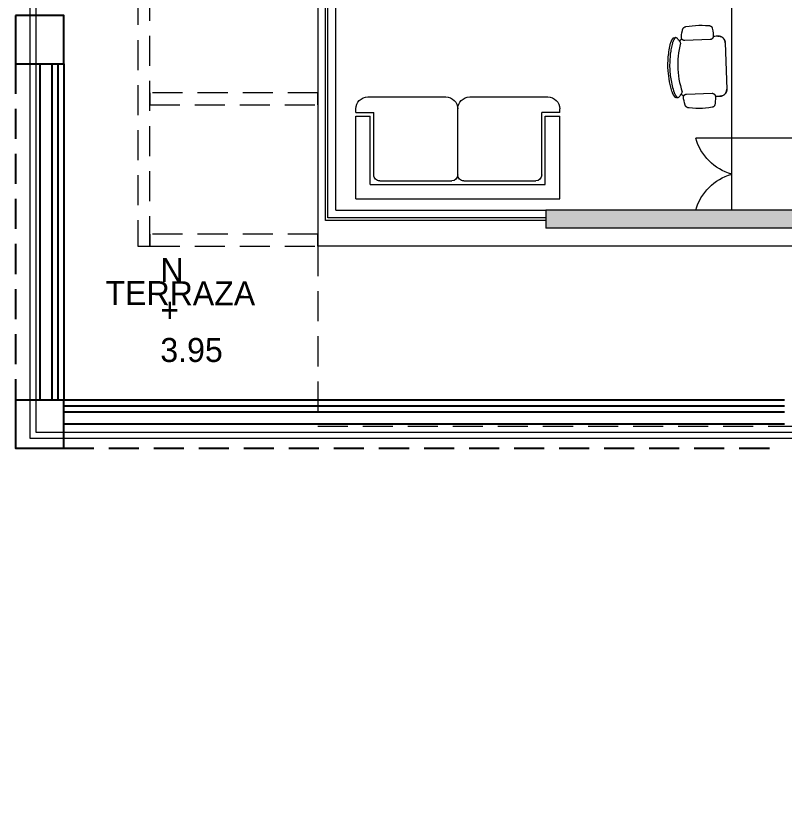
# Model space of a CAD drawing. Header units: metres. Extents: x 51 to 18146, y -212 to 18074.
# Drawn here: x 57.59 to 63.99, y 345.2 to 351.71 of the extents above; entities that cross this region are included whole.
import ezdxf

# ---------------------------------------------------------------- set-up
doc = ezdxf.new("R2010")
doc.units = ezdxf.units.M
for name, pattern in [('CONTINUA', [0]), ('DASHED2', [0.375, 0.25, -0.125]), ('HIDDEN', [0.375, 0.25, -0.125])]:
    doc.linetypes.add(name, pattern=pattern)
doc.layers.get('0').update_dxf_attribs({"color": 250})
for name, color, linetype in [('AY', 1, 'Continuous'), ('COL', 2, 'Continuous'), ('VE', 5, 'Continuous')]:
    doc.layers.add(name, color=color, linetype=linetype)
for name, color, linetype, lineweight in [('P0 - Antepecho', 250, 'Continuous', 15), ('P0 - Mobiliario', 250, 'Continuous', 9), ('P0 - Paredes', 250, 'Continuous', 20), ('P0 - Pasamanos', 250, 'Continuous', 13), ('P0 - Pergola', 250, 'Continuous', 18), ('P0 - Textos', 250, 'Continuous', 13), ('P0 - Ventanas', 250, 'Continuous', 15)]:
    doc.layers.add(name, color=color, linetype=linetype, lineweight=lineweight)
doc.layers.get('0').freeze()
doc.styles.add('CENTURY GOTHIC', font='GOTHIC.TTF')

# ---------------------------------------------------------------- blocks, each defined once
blk = doc.blocks.new('MSA2')
for p, q in [((-0.8499999999999472, -0.0300000000001295), (-0.8499999999999472, -0.7200000000001237)), ((-0.8499999999999472, -0.0300000000001295), (0.8499999999999561, -0.0299999999998701)), ((0.8499999999999561, -0.0299999999998701), (0.8499999999999596, -0.7199999999998643)), ((-0.7299999999999427, -0.1500000000001305), (0.7299999999999552, -0.1499999999998711)), ((-0.7299999999999427, -0.1500000000001305), (-0.7299999999999427, -0.7200000000001308)), ((-0.6499999999999408, -0.1800000000001281), (-0.049999999999943, -0.1800000000001316)), ((0.0500000000000549, -0.1800000000001281), (0.6500000000000528, -0.1800000000001281)), ((0.7299999999999552, -0.1499999999998711), (0.7299999999999587, -0.7199999999998679)), ((-0.6999999999999416, -0.2300000000001288), (-0.6999999999999451, -0.7500000000001319)), ((5.42e-14, -0.2300000000001323), (5.42e-14, -0.7799997975279429)), ((0.7000000000000535, -0.2300000000001288), (0.6999999999998581, -0.7500000000001319)), ((-0.8499999999999472, -0.7200000000001237), (-0.7299999999999427, -0.7200000000001308)), ((-0.8499999999999472, -0.7500000000001248), (-0.6999999999999451, -0.7500000000001319)), ((-0.8499999999999472, -0.7500000000001248), (-0.8499999999999472, -0.780000000000126)), ((0.8500000000000555, -0.7500000000001248), (0.6999999999998581, -0.7500000000001319)), ((0.7299999999999587, -0.7199999999998679), (0.8499999999999596, -0.7199999999998643)), ((0.8500000000000555, -0.7500000000001248), (0.8500000000000555, -0.780000000000126)), ((-0.7499999999999459, -0.8800000000001272), (-0.0999998320310693, -0.8800000000001272)), ((0.0999997620184319, -0.8800000000001272), (0.7499999107484472, -0.8800000000001272))]:
    blk.add_line(p, q)
for centre, radius, start, end in [((-0.6499999999999408, -0.2300000000001288), 0.05, 89.99999999999969, 179.9999999999998), ((-0.049999999999943, -0.2300000000001323), 0.05, 1.527e-13, 89.99999999999972), ((0.0500000000000549, -0.2300000000001288), 0.05, 90, 180.0000000000001), ((0.6500000000000528, -0.2300000000001288), 0.05, 3.562e-13, 90), ((-0.7499999999999459, -0.780000000000126), 0.1, 180.0000000000007, 270), ((-0.0999999999999473, -0.780000000000126), 0.1, 270.0001363534254, 0.0001160080155581), ((0.1000000000000556, -0.780000000000126), 0.1, 179.9998839919844, 269.9998636465746), ((0.7500000000000578, -0.780000000000126), 0.1, 270.0000000000001, 359.9999999999992)]:
    blk.add_arc(centre, radius, start, end)
blk = doc.blocks.new('EQ_Silla - Haworth-Zody Task1 - Silla operativa con apoyabrazos-V157-Layout Copy 1')
for p, q in [((0.3079581747192112, 0.0921738494505853), (-0.0793581747191419, 0.0921738494505875)), ((-0.1348424355650827, -0.0052449329755294), (-0.1353583258991049, 0.00684369083393)), ((0.3639583258991628, 0.0068436908339243), (0.3634424355651413, -0.0052449329755223)), ((-0.1086311546798821, -0.2437535726801241), (-0.1095237594148359, -0.0318337865780272)), ((0.3381237594148705, -0.0318337865779708), (0.3372311546799081, -0.2437535726801198)), ((-0.1358731024365228, -0.3180360660910343), (-0.1358731024365228, -0.3316857496327566)), ((0.3644731024365748, -0.331688326845399), (0.3644731024365748, -0.3180386937343387))]:
    blk.add_line(p, q)
at = {"flags": 128}
for points in [[(-0.1353583258991047, 0.0068436908339301), (-0.1359113819123139, 0.0198119512624371), (-0.1364562745090984, 0.0325887929057688)], [(0.365056274509157, 0.0325887929057683), (0.3645113819123725, 0.0198119512624365), (0.3639583258991634, 0.0068436908339292)], [(-0.2259057824548897, -0.0339270631162997), (-0.2290985714151343, -0.0614857801550134), (-0.2311867517393447, -0.0891501306642502), (-0.2321669827844545, -0.116875857584614), (-0.2320376963898896, -0.1446186056675393), (-0.2307990993863124, -0.1723339924342266), (-0.2284531732646974, -0.1999776791781552), (-0.2250036710064151, -0.2275054418975346), (-0.2243909969472571, -0.2316244073007391)], [(-0.2030415816124818, -0.0106836094461181), (-0.2041147055000873, -0.0108697968385668), (-0.2051795254931787, -0.0110987488107282), (-0.2062343381069231, -0.0113700990882817), (-0.2072774558661582, -0.011683413568676), (-0.2083072100049888, -0.0120381910155698), (-0.209321953136453, -0.0124338638607339), (-0.2103200618880125, -0.0128697991120263), (-0.2112999394985715, -0.0133452993660338), (-0.2122600183730034, -0.0138596039237884), (-0.2131987625899065, -0.0144118900077048), (-0.214114670358777, -0.0150012740778696), (-0.2150062764225875, -0.0156268132454913), (-0.2158721544018222, -0.0162875067813532), (-0.2167109190764331, -0.0169822977167305), (-0.2175212286018625, -0.0177100745343443), (-0.2183017866557187, -0.0184696729465391), (-0.21905134451164, -0.0192598777578906), (-0.2197687030369507, -0.0200794248092639), (-0.2204527146110336, -0.020927003000215), (-0.2211022849612838, -0.0218012563864419), (-0.2217163749137149, -0.0227007863490183), (-0.2222940020553939, -0.0236241538319009), (-0.2228342423061322, -0.0245698816440869), (-0.2233362313967547, -0.0255364568228245), (-0.2237991662518086, -0.0265223330540163), (-0.2242223062742774, -0.0275259331460024), (-0.224604974530393, -0.028545651552724), (-0.2249465588325723, -0.0295798569422661), (-0.2252465127188141, -0.0306268948066178), (-0.2255043563268677, -0.0316850901085477), (-0.2257196771619768, -0.0327527499613235), (-0.2258921307567439, -0.0338281663369217), (-0.2259057824548897, -0.0339270631163041)], [(-0.1373623365881645, -0.0049486939613892), (-0.1577386763790189, -0.0058132096444355), (-0.1780641458648533, -0.0074918700685434), (-0.1983062286303285, -0.0099819897351263), (-0.2030415816124818, -0.010683609446116)], [(-0.1095237594148359, -0.0318337865779687), (-0.1095590873103461, -0.0307452037547336), (-0.1096379186496258, -0.029658904420664), (-0.109760127319327, -0.0285766264229619), (-0.1099255178116617, -0.0275001011755637), (-0.1101338255371344, -0.0264310508892045), (-0.1103847172477954, -0.0253711858162947), (-0.1106777915704449, -0.0243222015148612), (-0.1110125796486866, -0.0232857761360084), (-0.1113885458930076, -0.022263567739255), (-0.1118050888376129, -0.0212572116399853), (-0.1122615421026607, -0.0202683177932689), (-0.1127571754602973, -0.0192984682183062), (-0.1132911960028721, -0.0183492144675256), (-0.1138627494114334, -0.0174220751444485), (-0.1144709213224718, -0.0165185334741922), (-0.1151147387906484, -0.0156400349307003), (-0.1157931718453511, -0.0147879849242257), (-0.1165051351384374, -0.0139637465530215), (-0.1172494896804949, -0.0131686384226626), (-0.1180250446630553, -0.0124039325365302), (-0.1188305593635831, -0.0116708522609288), (-0.1196647451303969, -0.0109705703679031), (-0.1205262674442145, -0.0103042071591043), (-0.1214137480531253, -0.0096728286735101), (-0.1223257671774634, -0.0090774449820177), (-0.1232608657811865, -0.0085190085715197), (-0.1242175479060003, -0.0079984128211503), (-0.1251942830645992, -0.0075164905730539), (-0.1261895086890887, -0.0070740128000239), (-0.1272016326307547, -0.0066716873721056), (-0.1282290357072089, -0.0063101579241556), (-0.1292700742927113, -0.0059900028261697), (-0.1303230829475796, -0.0057117342580201), (-0.1313863770826048, -0.005475797390033), (-0.1324582556539965, -0.0052825696708861), (-0.1335370038846878, -0.0051323602237092), (-0.134620896007637, -0.0050254093515644), (-0.1357081980266702, -0.0049618881530305), (-0.1367971704905018, -0.004941898248489), (-0.1373623365881645, -0.0049486939613892)], [(0.3659623365881904, -0.0049486939613914), (0.3648731838078021, -0.0049460778141358), (0.3637847976154853, -0.004987018254039), (0.3626989191969669, -0.005071449785128), (0.3616172857260727, -0.0051992373349601), (0.3605416275856133, -0.0053701764707109), (0.3594736655991776, -0.0055839937262419), (0.3584151082780946, -0.0058403470395459), (0.3573676490882852, -0.0061388263000106), (0.3563329637409899, -0.0064789540044937), (0.3553127075120656, -0.0068601860212201), (0.3543085125938127, -0.0072819124602927), (0.3533219854838964, -0.0077434586493685), (0.3523547044152356, -0.0082440862129998), (0.3514082168312066, -0.0087829942538932), (0.3504840369100362, -0.0093593206341293), (0.3495836431424448, -0.0099721433544521), (0.3487084759664051, -0.0106204820292336), (0.3478599354626877, -0.0113032994548983), (0.3470393791150767, -0.0120195032692313), (0.3462481196387094, -0.0127679476989044), (0.3454874228799383, -0.0135474353924911), (0.3447585057913172, -0.0143567193359696), (0.3440625344846842, -0.0151945048476589), (0.3434006223656677, -0.0160594516494659), (0.342773828352465, -0.0169501760110126), (0.3421831551817704, -0.0178652529633367), (0.3416295478046677, -0.0188032185785221), (0.3411138918748615, -0.0197625723116761), (0.340637012331836, -0.0207417794014595), (0.3401996720811347, -0.0217392733254384), (0.3398025707738567, -0.0227534583061066), (0.3394463436873875, -0.0237827118638474), (0.339131560709081, -0.0248253874125268), (0.3388587254245371, -0.0258798168936974), (0.3386282743120266, -0.0269443134451216), (0.3384405760441544, -0.0280171740993969), (0.3382959308981218, -0.0290966825083422), (0.3381945702752966, -0.0301811116887841), (0.338136656331064, -0.0312687267853699), (0.3381237594148705, -0.0318337865779708)], [(0.4316415816125078, -0.0106836094461181), (0.4114237683748084, -0.008003564945704), (0.3911149540360872, -0.0061341610851239), (0.3707476283669665, -0.0050783885117593), (0.3659623365881904, -0.0049486939613914)], [(0.4545057824549243, -0.0339270631163019), (0.4543372727566161, -0.0328510217115055), (0.4541258676687744, -0.0317825796157044), (0.4538719053944187, -0.0307234461083226), (0.4535757922190153, -0.0296753155770392), (0.4532380018604885, -0.0286398648071169), (0.452859074711343, -0.027618750298897), (0.4524396169741899, -0.0266136056177707), (0.4519802996919309, -0.0256260387808067), (0.4514818576742295, -0.0246576296842768), (0.4509450883219854, -0.0237099275761556), (0.4503708503516564, -0.022784448577641), (0.4497600624215067, -0.0218826732577137), (0.4491137016619228, -0.0210060442645106), (0.4484328021122387, -0.0201559640174228), (0.4477184530664777, -0.0193337924634995), (0.4469717973307345, -0.0185408449018479), (0.4461940293949053, -0.0177783898793981), (0.4453863935217819, -0.017047647161553), (0.4445501817564482, -0.0163497857807756), (0.443686731859372, -0.0156859221663969), (0.4427974251661927, -0.0150571183585982), (0.4418836843778915, -0.0144643803093122), (0.4409469712848398, -0.0139086562729976), (0.4399887844281344, -0.0133908352895473), (0.4390106567023638, -0.0129117457620805), (0.438014152903227, -0.0124721541316412), (0.4370008672242201, -0.0120727636510527), (0.4359724207062869, -0.011714213259899), (0.4349304586444543, -0.0113970765623171), (0.4338766479557564, -0.011121860909363), (0.4328126745124866, -0.0108890065873766), (0.4317402404451839, -0.0106988861135979), (0.4316415816125078, -0.0106836094461181)], [(0.4529909969472917, -0.2316244073007391), (0.4566057039634906, -0.2041178502760709), (0.4591175506984393, -0.1764887458362824), (0.4605225187331963, -0.1487812946545938), (0.4608183604186155, -0.1210398227422797), (0.4600046024711065, -0.093308710536543), (0.4580825467298099, -0.0656323219012465), (0.4550552680738797, -0.0380549331542383), (0.4545057824549243, -0.0339270631163019)], [(-0.2243909969472571, -0.2316244073007391), (-0.2241628828186982, -0.2329480334900994), (-0.2238820202270957, -0.2342614787875673), (-0.2235488584926584, -0.2355626419608503), (-0.2231639306031157, -0.2368494414264444), (-0.2227278523609645, -0.2381198185797041), (-0.2222413213983628, -0.2393717410881813), (-0.2217051160610755, -0.2406032061429317), (-0.2211200941632546, -0.2418122436625586), (-0.2204871916151352, -0.2429969194449534), (-0.2198074209257764, -0.2441553382615741), (-0.2190818695832824, -0.2452856468894291), (-0.2183116983150258, -0.2463860370758403), (-0.2174981392307288, -0.2474547484312462), (-0.2166424938513942, -0.248490071245452), (-0.2157461310270817, -0.249490349222817), (-0.2148104847471083, -0.2504539821319509), (-0.2138370518459289, -0.2513794283657758), (-0.212827389608519, -0.252265207407726), (-0.2117831132790869, -0.2531099022002948), (-0.2107058934769891, -0.2539121614120035), (-0.2095974535241188, -0.254670701599259), (-0.2084595666879351, -0.2553843092595656), (-0.2072940533446453, -0.2560518427729016), (-0.206102778066977, -0.2566722342280403), (-0.2048876466412342, -0.2572444911310017), (-0.203650603018498, -0.2577676979928073), (-0.2023936262046666, -0.2582410177941049), (-0.2011187270945072, -0.2586636933241708), (-0.1998279452546224, -0.259035048392322), (-0.1997320632002284, -0.259060417120922)], [(-0.1997320632002284, -0.259060417120922), (-0.1820200502348526, -0.2633419205167265), (-0.1641509905205514, -0.2669117075609025), (-0.1461534707410165, -0.2697640673556791), (-0.1391678896288675, -0.2706734188888888)], [(-0.1391678896288675, -0.2706734188888888), (-0.138084363155193, -0.2707840127589272), (-0.1369972808118873, -0.2708511886634137), (-0.1359083816988242, -0.2708748391352249), (-0.1348194078222842, -0.2708549263386543), (-0.1337321013081743, -0.2707914821299289), (-0.1326482016149616, -0.2706846080062496), (-0.1315694427509482, -0.2705344749434047), (-0.1304975505001813, -0.2703413231222828), (-0.12943423966161, -0.2701054615445896), (-0.1283812113057503, -0.2698272675385319), (-0.1273401500533352, -0.269507186155175), (-0.1263127213802844, -0.2691457294564522), (-0.1253005689533135, -0.2687434756959767), (-0.1243053120003777, -0.2683010683939536), (-0.1233285427202891, -0.267819215307695), (-0.1223718237355444, -0.2672986872993448), (-0.1214366855924268, -0.266740317102674), (-0.1205246243124612, -0.2661449979908931), (-0.1196370989991569, -0.2655136823475805), (-0.118775529503675, -0.2648473801430911), (-0.1179412941534148, -0.2641471573188192), (-0.1171357275469853, -0.2634141340819032), (-0.1163601184191019, -0.2626494831131629), (-0.115615707578921, -0.2618544276910216), (-0.1149036859249793, -0.2610302397345612), (-0.1142251925400497, -0.2601782377686855), (-0.1135813128687973, -0.2592997848147942), (-0.1129730769813451, -0.2583962862102264), (-0.1124014579253589, -0.2574691873599969), (-0.1118673701693946, -0.2565199714245132), (-0.1113716681399284, -0.2555501569467706), (-0.1109151448544657, -0.2545612954230576), (-0.1104985306528718, -0.2535549688208612), (-0.1101224920289928, -0.2525327870480789), (-0.10978763056443, -0.2514963853774908), (-0.1094944819660702, -0.2504474218306851), (-0.109243515209148, -0.2493875745255609), (-0.1090351317869315, -0.2483185389917287), (-0.1088696650684436, -0.2472420254579858), (-0.1087473797651453, -0.2461597561163532), (-0.1086684715074224, -0.2450734623668914), (-0.1086330665316714, -0.2439848820478776), (-0.1086311546798734, -0.2437535726801068)], [(0.3372311546799081, -0.2437535726801198), (0.3372573112773313, -0.2448424144756375), (0.3373269890107104, -0.2459293393289375), (0.337440076410526, -0.2470126083921226), (0.3375963925610668, -0.248090488665779), (0.3377956873898316, -0.2491612557714013), (0.3380376420676194, -0.2502231967100319), (0.3383218695185501, -0.2512746126027222), (0.3386479150393442, -0.2523138214083147), (0.3390152570267053, -0.2533391606144177), (0.3394233078118304, -0.2543489898970247), (0.3398714146005028, -0.2553416937447018), (0.3403588605174522, -0.2563156840430643), (0.340884865753198, -0.2572694026154024), (0.3414485888115641, -0.2582013237154537), (0.3420491278559165, -0.2591099564682489), (0.3426855221518979, -0.2599938472552216), (0.3433567536043881, -0.2608515820396724), (0.3440617483862405, -0.2616817886289058), (0.3447993786562031, -0.262483138869491), (0.3455684643632004, -0.2632543507719782), (0.3463677751341602, -0.2639941905618516), (0.3471960322423637, -0.2647014746532629), (0.3480519106531192, -0.265375071542554), (0.3489340411435489, -0.2660139036183842), (0.349841012493038, -0.2666169488857135), (0.3507713737409175, -0.2671832426007649), (0.3517236365076464, -0.2677118788143875), (0.352696277375941, -0.2682020118214066), (0.3536877403279017, -0.2686528575135758), (0.3546964392342994, -0.2690636946339568), (0.3557207603920622, -0.2694338659308034), (0.3567590651058482, -0.2697627792090036), (0.3578096923096145, -0.2700499082774717), (0.3588709612239562, -0.2702947937909601), (0.3599411740449951, -0.2704970439848763), (0.3610186186605226, -0.2706563353020565), (0.3621015713889862, -0.2707724129103762), (0.3631882997370499, -0.2708450911104243), (0.3642770651711794, -0.2708742536325827), (0.3653661258989389, -0.2708598538230393), (0.3664537396554679, -0.2708019147184149), (0.3675381664907901, -0.2707005290089174), (0.3677678896289022, -0.2706734188888888)], [(0.3677678896288936, -0.2706734188888867), (0.3858073614905924, -0.2680996804474562), (0.4037294816122606, -0.2648066142534339), (0.4215055784249018, -0.2607994885102467), (0.4283320632002545, -0.2590604171209198)], [(0.4283320632002545, -0.2590604171209198), (0.4296239362141156, -0.258692876020003), (0.4309000781434492, -0.2582739677710921), (0.4321584474333874, -0.257804362538013), (0.4333970309615147, -0.257284811588972), (0.4346138472584016, -0.2567161460946457), (0.4358069496775372, -0.256099275798521), (0.436974429509587, -0.2554351875614793), (0.4381144190358515, -0.2547249437830337), (0.4392250945162705, -0.2539696807017244), (0.4403046791070125, -0.2531706065773612), (0.4413514457030364, -0.2523289997580819), (0.4423637197010831, -0.2514462066352757), (0.4433398816786968, -0.2505236394896039), (0.4442783699849464, -0.2495627742317047), (0.4451776832387474, -0.2485651480410222), (0.446036382730738, -0.2475323569066372), (0.4468530947249013, -0.2464660530740486), (0.4476265126562744, -0.2453679424019225), (0.4483553992211581, -0.2442397816330897), (0.4490385883565301, -0.2430833755841091), (0.4496749871055124, -0.2419005742579801), (0.4502635773658725, -0.2406932698845023), (0.4508034175187425, -0.2394633938931351), (0.4512936439350432, -0.2382129138230975), (0.4517334723570924, -0.2369438301757484), (0.4521221991532235, -0.2356581732142048), (0.4524592024434995, -0.2343579997153386), (0.4527439430945475, -0.2330453896793981), (0.4529759655820493, -0.2317224430024375), (0.4529909969472917, -0.2316244073007391)], [(0.3180339258551021, -0.2790479169573947), (0.2915353869987303, -0.2866681727421991), (0.264753315191917, -0.2932226742093714), (0.2377305560363472, -0.2987009355547874), (0.2105103401821298, -0.3030941927289263), (0.1831362141679493, -0.3063954174574919), (0.1556519707559357, -0.3085993284851342), (0.1281015788725522, -0.3097024000243577), (0.1005291132677119, -0.3097028673960068), (0.0729786840045694, -0.308600729852388), (0.0454943658928295, -0.3063977505784579), (0.0181201279784691, -0.3030974538711131), (-0.0091002367973795, -0.2987051195010604), (-0.0361231816577749, -0.293227774266308), (-0.0629054756555216, -0.2866741807508004), (-0.0894042728334855, -0.2790548233061256), (-0.0894339737252274, -0.279045635561457)]]:
    blk.add_lwpolyline(points, dxfattribs=at)
for centre, major_axis, ratio, start_param, end_param in [((-0.0347523265836348, -0.2038370660846777), (0.2390804884998245, 0), 0.2923717047227383, 4.322964098592838, 4.347116558305048), ((0.263352326583653, -0.2038370660846777), (0.2390804884998248, 0), 0.2923717047227375, 5.077661402464497, 5.101813862176602)]:
    blk.add_ellipse(centre, major_axis=major_axis, ratio=ratio, start_param=start_param, end_param=end_param)
for points, knots in [([(-0.1314380760497149, 0.0585569405649997), (-0.1297150664134181, 0.0622049993486029), (-0.1268267779686376, 0.0672396324690435), (-0.1228101934131865, 0.072233395030301), (-0.1203669322204662, 0.0748442378107491), (-0.1185018842746867, 0.0766909481448618), (-0.1165902236666237, 0.0784190854458624), (-0.1139540500915292, 0.0805604901037947), (-0.1112614310052826, 0.0824861091285717), (-0.1085274334031657, 0.0841947354003728), (-0.106433286324765, 0.0853610641548807), (-0.1043340738447774, 0.0864264847716688), (-0.1015707032626833, 0.0877225107419734), (-0.0981770538230757, 0.0890945775587135), (-0.0954845473331059, 0.0898998263396851), (-0.0941474130462302, 0.0902271186446056)], [-1, -1, -1, -1, -0.8, -0.7000000000000001, -0.6500000000000002, -0.6000000000000001, -0.55, -0.5, -0.4, -0.35, -0.3, -0.25, -0.2, -0.1, 0, 0, 0, 0]), ([(-0.0912548920958012, 0.0909218871233229), (-0.0915450652540238, 0.0908802870929717), (-0.0919957326131124, 0.0907874257727281), (-0.0925483211512657, 0.0906469955357859), (-0.0928719213143915, 0.0905603888061155), (-0.0931180570100462, 0.0904925975232822), (-0.0933696003785661, 0.0904237960916198), (-0.093713264971736, 0.0903324866181086), (-0.0941542438341353, 0.0902182535196321), (-0.0946028172485875, 0.0901013558814184), (-0.0949617143853118, 0.0900034539976073), (-0.0952291737335568, 0.0899263443002192), (-0.0954960644965827, 0.0898466640849928), (-0.095853985948821, 0.0897398030563044), (-0.0963032750667688, 0.0896033765113959), (-0.0968444538122919, 0.089434531879339), (-0.0975653447057774, 0.0891980675816562), (-0.0984682183169726, 0.0888876764882781), (-0.0999137331434023, 0.0883592448499803), (-0.1017166160443157, 0.0876362108280078), (-0.1035040749845878, 0.0868323832204166), (-0.1049187213883338, 0.0861447211224973), (-0.1059668726287512, 0.0856057065682478), (-0.1068296396914773, 0.0851411672947812), (-0.1075111285436064, 0.0847630670407482), (-0.1079293252131913, 0.0845206704445937), (-0.1082606756683073, 0.0843251844328052), (-0.1085921363216849, 0.0841310812998083), (-0.1090030348957417, 0.0838886158620501), (-0.109485070949114, 0.0835962146224568), (-0.109947995136831, 0.0832999867258977), (-0.1103908516763099, 0.0830040426541177), (-0.110961806556296, 0.0826213360339343), (-0.1113660269212711, 0.0823542513260005), (-0.1116250685030013, 0.0821934378051991)], [-1, -1, -1, -1, -0.95, -0.925, -0.9125, -0.9, -0.8875, -0.875, -0.85, -0.825, -0.8125, -0.8, -0.7875000000000001, -0.775, -0.75, -0.725, -0.7, -0.65, -0.6, -0.5, -0.4, -0.35, -0.3, -0.25, -0.225, -0.2, -0.1875, -0.175, -0.15, -0.125, -0.1, -0.075, -0.05, 0, 0, 0, 0]), ([(0.3402250685030618, 0.0821934378051991), (0.3399660269213316, 0.0823542513260005), (0.3395618075732008, 0.0826213369436711), (0.33899084998163, 0.0830040411378895), (0.3385480015769064, 0.0832999924875646), (0.3380850468838576, 0.0835961930920169), (0.3376031247170578, 0.0838886962221422), (0.3371096213872324, 0.0841792744774303), (0.3366126457873563, 0.0844719137578753), (0.3361111689852555, 0.0847630797735141), (0.3356001688980332, 0.0850468686676951), (0.3350838644510113, 0.0853260645257113), (0.3343925663116907, 0.085696072125253), (0.3335185934590543, 0.086144545333104), (0.3321041489130438, 0.0868324848063964), (0.3303165903355381, 0.0876361755011523), (0.3285137363415899, 0.0883592492445658), (0.327068217702178, 0.0888876756433947), (0.3261653447821551, 0.0891980676865211), (0.3254444537979598, 0.0894345318595585), (0.3249032750707748, 0.0896033765168135), (0.324453985948395, 0.0897398030556319), (0.3240960644967383, 0.0898466640851193), (0.3238291737335958, 0.0899263443001852), (0.3235617143853818, 0.090003453997616), (0.3232028172486476, 0.0901013558814132), (0.3227542438341999, 0.0902182535196337), (0.3223132649717997, 0.0903324866181083), (0.32196960037863, 0.0904237960916197), (0.3217180570101101, 0.0904925975232821), (0.3214719213144551, 0.0905603888061154), (0.3211483211513297, 0.0906469955357859), (0.3205957326131762, 0.0907874257727281), (0.320145065254088, 0.0908802870929716), (0.3198548920958655, 0.090921887123323)], [-1, -1, -1, -1, -0.95, -0.925, -0.9, -0.875, -0.85, -0.825, -0.8, -0.775, -0.75, -0.725, -0.7, -0.65, -0.6, -0.5, -0.4, -0.35, -0.3, -0.275, -0.25, -0.225, -0.2125, -0.2, -0.1875, -0.175, -0.15, -0.125, -0.1125, -0.1, -0.0875, -0.075, -0.05, 0, 0, 0, 0]), ([(0.3227474130462934, 0.0902271186446056), (0.3240845473331688, 0.0898998263396851), (0.3267770478724963, 0.0890945751015192), (0.3301707196270103, 0.0877225174992574), (0.3329340455792904, 0.0864264730999959), (0.3350333941802102, 0.0853611086915262), (0.3371270302472412, 0.0841945689254619), (0.3391794363733747, 0.0829138870595185), (0.3412021246302125, 0.0815209806391065), (0.3432145982531228, 0.0800257603019773), (0.3451898205139021, 0.0784189189722743), (0.3471019921181163, 0.0766909926765461), (0.3489669039998317, 0.0748442261575976), (0.3514102095393579, 0.0722334016892441), (0.3554267658741137, 0.0672396274748355), (0.3583150664134776, 0.0622049993486028), (0.3600380760497742, 0.0585569405649997)], [-1, -1, -1, -1, -0.9, -0.8, -0.75, -0.7, -0.65, -0.6, -0.55, -0.5, -0.45, -0.4, -0.35, -0.3, -0.2, 0, 0, 0, 0]), ([(-0.1321916451116984, 0.0568125370264888), (-0.1329325412387867, 0.0550153412506641), (-0.1337976136406429, 0.0524626544181907), (-0.1345885741090656, 0.0498449734717892), (-0.1347818098146319, 0.0491391363902812)], [-0.4, -0.4, -0.4, -0.4, -0.3, -0.2637270941814748, -0.2637270941814748, -0.2637270941814748, -0.2637270941814748]), ([(0.3633500437148493, 0.0491204072770976), (0.3631675369587037, 0.0498319723106151), (0.3625647839866263, 0.0519938256115156), (0.3616846880836481, 0.0545548180593154), (0.3609745209703981, 0.056363588224411), (0.3607919793008476, 0.0568120722252804)], [-0.7362729058178431, -0.7362729058178431, -0.7362729058178431, -0.7362729058178431, -0.7, -0.625, -0.6, -0.6, -0.6, -0.6]), ([(0.365056274509157, 0.0325887929057699), (0.3651485838705521, 0.0359120853151212), (0.3649565400764512, 0.0402067050411395), (0.364354048057217, 0.0442993238559526), (0.3641750627479618, 0.0453106595850098)], [-1, -1, -1, -1, -0.85, -0.8, -0.8, -0.8, -0.8]), ([(-0.1337786907094627, -0.3249020827640658), (-0.135906091699721, -0.3214693965513963), (-0.1371751026193961, -0.3126456559319503), (-0.12829460167852, -0.3034425634114581), (-0.1194608401669618, -0.2978855819632817)], [0, 0, 0, 0, 0.4, 1, 1, 1, 1]), ([(-0.1074918230792057, -0.2888121454244476), (-0.1121228672009224, -0.2838407900334862), (-0.1170496171537303, -0.2761411101364257), (-0.1207642644605192, -0.2676251329153607), (-0.1215032036702093, -0.265420628539105)], [-0.615205812332493, -0.615205812332493, -0.615205812332493, -0.615205812332493, -0.3333333333333333, -0.2383083685885172, -0.2383083685885172, -0.2383083685885172, -0.2383083685885172]), ([(0.3182968984863848, -0.2789838552986206), (0.3195734718198324, -0.2787313475865032), (0.3231140776195827, -0.279733789260372), (0.3314172477224516, -0.2850158214006022), (0.3382952314330134, -0.2903875713721492), (0.3421363161204112, -0.293591444593777)], [0.5555555555555556, 0.5555555555555556, 0.5555555555555556, 0.5555555555555556, 0.7222222222222223, 0.861111111111111, 1, 1, 1, 1]), ([(0.3499498264599861, -0.2653854354134375), (0.3492225466266153, -0.2675926150886794), (0.3458838400052281, -0.2762225328453685), (0.3405781386974866, -0.2836485189764659), (0.3360251494315221, -0.2887257886244559)], [-0.7616916314111954, -0.7616916314111954, -0.7616916314111954, -0.7616916314111954, -0.6666666666666666, -0.3847676228222946, -0.3847676228222946, -0.3847676228222946, -0.3847676228222946]), ([(-0.1358730539699896, -0.3316857933774743), (-0.1358730716698342, -0.3322311745893991), (-0.1357071444796072, -0.3345162848192777), (-0.134842403328534, -0.3367613858057219), (-0.1337786907094627, -0.3384520484646375)], [0.737607479234478, 0.737607479234478, 0.737607479234478, 0.737607479234478, 0.8, 1, 1, 1, 1]), ([(-0.1310647324885156, -0.3407727578257767), (-0.1304087486750281, -0.3412433366769766), (-0.1292752412818839, -0.3420185975739311), (-0.1274996982783947, -0.3431947111588242), (-0.1260434887665344, -0.3441407182446821), (-0.1244773714650745, -0.3451798244168842), (-0.1228103598290906, -0.3463057042579011), (-0.12104375760466, -0.3474801192347597), (-0.1191735807349251, -0.3486561708132653), (-0.117213702178536, -0.3498535135795542), (-0.1151780480097815, -0.3510957603182133), (-0.1130603703682172, -0.3523419958102755), (-0.1108523265255993, -0.353552876929276), (-0.1085649294256907, -0.354747300182296), (-0.1062142841248763, -0.3559457282642105), (-0.1037947649462705, -0.3571082414529676), (-0.1004719852581668, -0.3585650497501463), (-0.0961567873518932, -0.3602179920740933), (-0.0925911590540601, -0.3614058330218435), (-0.0907912950076257, -0.3619623952951482)], [0, 0, 0, 0, 0.1, 0.15, 0.2, 0.25, 0.3, 0.35, 0.4, 0.45, 0.5, 0.55, 0.6, 0.65, 0.7, 0.75, 0.8, 0.9, 1, 1, 1, 1]), ([(-0.0907912950076256, -0.3474618679703779), (-0.0942680523817027, -0.3463876329080688), (-0.0994059711727877, -0.3446195130800963), (-0.105002942434549, -0.3421704771320599), (-0.1080724663198226, -0.3406959494216788), (-0.1103165403508348, -0.3395944114159666), (-0.112487871594749, -0.3384773580103986), (-0.1145768656384439, -0.3373305232248826), (-0.116589148939889, -0.3361863993807774), (-0.1185290146536919, -0.3350793053819868), (-0.1203841288227367, -0.3339894955007812), (-0.1221426327260924, -0.3329006803171306), (-0.1238073739446585, -0.3318514045104572), (-0.1259009238617184, -0.330550455883545), (-0.1282577513416973, -0.3291013552903756), (-0.1298150520158429, -0.3280865780225927), (-0.1305025374767579, -0.3276190141623122)], [0, 0, 0, 0, 0.2, 0.3, 0.35, 0.4, 0.45, 0.5, 0.55, 0.6, 0.65, 0.7, 0.75, 0.8, 0.9, 1, 1, 1, 1]), ([(0.319391228184764, -0.347464045243886), (0.3046021359036028, -0.3518158320251878), (0.274813466431913, -0.3595672499036816), (0.2142851778767307, -0.3712957419931038), (0.1297869535541905, -0.3794257330630491), (0.0410397077518383, -0.3751645170797891), (-0.034978108881693, -0.3623010580254756), (-0.0723010258359775, -0.3529027835194002), (-0.0907912950076254, -0.3474618679703778)], [0, 0, 0, 0, 0.1111111111111111, 0.2222222222222222, 0.4444444444444445, 0.7222222222222223, 0.861111111111111, 1, 1, 1, 1]), ([(-0.0907912950076187, -0.3619623952951483), (-0.0759905701880261, -0.3662689688468676), (-0.046184825658495, -0.3739403087487274), (0.0143454856175163, -0.3855499629885253), (0.0988256973377897, -0.3936022397803471), (0.1875433485958242, -0.3893816570356043), (0.2635619898034067, -0.3766452575738768), (0.3008943567924756, -0.3673465649347187), (0.319391228184764, -0.3619645484427746)], [0, 0, 0, 0, 0.1111111111111111, 0.2222222222222222, 0.4444444444444445, 0.7222222222222223, 0.861111111111111, 1, 1, 1, 1]), ([(0.3591026039593567, -0.3276215275543771), (0.358415124038431, -0.3280890818918089), (0.3568578321379268, -0.3291038401627929), (0.3545010096957226, -0.3305529170153902), (0.3524074601277312, -0.3318538468633681), (0.3507427173372466, -0.3329031087064918), (0.3489842101681901, -0.3339919098468778), (0.3471290912072114, -0.3350817053135703), (0.3451892191928324, -0.3361887848139922), (0.3431769280829451, -0.3373328941587834), (0.3410879248834381, -0.3384797139909614), (0.3389165833208611, -0.3395967514769669), (0.3366724977681628, -0.3406982728571726), (0.3336029569863288, -0.342172777849338), (0.3280059535284554, -0.3446217701127088), (0.3228680050531276, -0.3463898439289129), (0.3193912281848114, -0.3474640452438859)], [0, 0, 0, 0, 0.1, 0.2, 0.25, 0.3, 0.35, 0.4, 0.45, 0.5, 0.55, 0.6, 0.65, 0.7, 0.8, 1, 1, 1, 1]), ([(0.3193912281848115, -0.3619645484427746), (0.3211911022133266, -0.3614080032692449), (0.324756750598788, -0.3602201945452039), (0.3290719727494483, -0.3585672878946667), (0.3323947708842752, -0.3571105047724024), (0.3348143033010936, -0.3559480087338251), (0.3371649609487108, -0.3547495966839004), (0.3394523692241416, -0.3535551890410984), (0.341660422997068, -0.3523443228106467), (0.3437781093425053, -0.3510981011275139), (0.3458137708196531, -0.3498558677597539), (0.347773655130867, -0.3486585384730316), (0.3496438361994114, -0.3474825004094836), (0.3514104410492671, -0.3463080986228044), (0.3530774535697003, -0.345182231972177), (0.3546435698797479, -0.3441431391823167), (0.3560997764943522, -0.3431971457103204), (0.3578753132017569, -0.3420210503707064), (0.3590088131247518, -0.3412458033233909), (0.3596647907910966, -0.3407752337721938)], [0, 0, 0, 0, 0.1, 0.2, 0.25, 0.3, 0.35, 0.4, 0.45, 0.5, 0.55, 0.6, 0.65, 0.7, 0.75, 0.8, 0.85, 0.9, 1, 1, 1, 1])]:
    blk.add_open_spline(points, degree=3, knots=knots)
for points in [[(-0.126845154379137, 0.066821793767367), (-0.1277560807748633, 0.0654610975712508), (-0.1286231695724769, 0.0640535607740387), (-0.1294323728167443, 0.0625943896119477)], [(-0.1199265273590627, 0.0752771879964171), (-0.1209118545441325, 0.0742852643253627), (-0.1218620075771386, 0.0732527835221867), (-0.1227769151950361, 0.0721812472272598)], [(-0.1116250685030013, 0.0821934378051993), (-0.1125721355134791, 0.0815414432195215), (-0.1134958227074884, 0.0808663443964892), (-0.1143964852061841, 0.0801671687235833)], [(-0.0941474130462303, 0.0902271186446056), (-0.0925234668989875, 0.0906611469063517), (-0.0892625394520366, 0.0913833347353718), (-0.0843185334859088, 0.0920302827009218), (-0.0810144716546324, 0.0921738494506121), (-0.0793581747191456, 0.0921738494506121)], [(-0.0833383878014822, 0.0920350799567064), (-0.0846637179480975, 0.0919425442847924), (-0.0873123375636431, 0.0916648692411203), (-0.089942936312261, 0.0912006914373595), (-0.0912548920958012, 0.0909218871233231)], [(0.3079581747192039, 0.0921738494506121), (0.3096144716546964, 0.0921738494506121), (0.3129185334859803, 0.0920302827009223), (0.3178625394520991, 0.091383334735372), (0.3211234668990504, 0.0906611469063517), (0.3227474130462934, 0.0902271186446056)], [(0.3198548920958656, 0.0909218871233231), (0.3185429363123251, 0.0912006914373595), (0.3159123375637066, 0.0916648692411205), (0.3132637179481688, 0.0919425442847929), (0.311938387801553, 0.0920350799567068)], [(0.3429967126122217, 0.0801670974351137), (0.3420959335193206, 0.0808663096586067), (0.3411721355135517, 0.0815414432195131), (0.3402250685030618, 0.0821934378051993)], [(0.3513782028245383, 0.0721837990517621), (0.3504624451626814, 0.0732542557086287), (0.3495362621773022, 0.0743121409992559), (0.3485265273591227, 0.0752771879964171)], [(0.3580293330806757, 0.0625858851170294), (0.3572222827789, 0.0640481919290006), (0.3563416204609853, 0.0654425889707724), (0.3554451543791966, 0.0668217937673668)], [(-0.1364562745090983, 0.0325887929057688), (-0.1366153533177319, 0.0372094991122848), (-0.1359380657164682, 0.0461694910622288), (-0.133269887678143, 0.0545310753310691), (-0.1314380760497149, 0.0585569405649997)], [(-0.1355747358825383, 0.0453107708055402), (-0.1363042570909955, 0.0412600611186305), (-0.136579353657625, 0.0370198494515713), (-0.1364562745090983, 0.0325887929057696)], [(0.3600380760497742, 0.0585569405649997), (0.3618698876782021, 0.0545310753310691), (0.3645380657165271, 0.0461694910622289), (0.3652153533177906, 0.0372094991122852), (0.365056274509157, 0.0325887929057693)], [(-0.1305025374767579, -0.3276190141623122), (-0.1313551712131819, -0.3270838150518702), (-0.1327672461489301, -0.3260957940417204), (-0.1335510578679955, -0.3252725274530394), (-0.1337786907094622, -0.3249020827640658)], [(-0.1213551818269413, -0.2653646276346375), (-0.1207580552436469, -0.2671770965683204), (-0.1200770740818514, -0.2689710624395293), (-0.1193122383415549, -0.2707465327611029)], [(-0.1194608401669615, -0.2978855819632816), (-0.1184198368492226, -0.2972312599936729), (-0.1163916108992341, -0.2958608347764585), (-0.1144703585430339, -0.2943668470032506), (-0.1135363224763551, -0.2935889624776482)], [(-0.1158178110581695, -0.2776236299166693), (-0.1150202324035379, -0.2789889593867183), (-0.1141789828348935, -0.2803292782481608), (-0.1132762237685947, -0.2816231100551406)], [(-0.1135363224763551, -0.2935889624776482), (-0.1073906268400132, -0.2884628391765297), (-0.0971488544004196, -0.2808295641170204), (-0.0913933479879398, -0.2786432686975961), (-0.0896936098344454, -0.2789803061729968)], [(0.3418762237686529, -0.2816231100551414), (0.3427735245229002, -0.2803225504098565), (0.3435609515807609, -0.2789510105888695), (0.3443078638496921, -0.2775532468787881)], [(0.3421363161204112, -0.293591444593777), (0.3430703501200176, -0.2943693334760297), (0.3449915979910578, -0.2958633311186943), (0.3470198187461932, -0.2972337685176773), (0.34806081928725, -0.2978880971562483)], [(0.3479122383416136, -0.2707465327611029), (0.3486770740819068, -0.2689710624395369), (0.3493580552436996, -0.2671770965683359), (0.3499551818269922, -0.2653646276346609)], [(0.3480608192872509, -0.2978880971562483), (0.3510054130962477, -0.2997404522729548), (0.3561192172595029, -0.303430366758891), (0.3614149411227694, -0.3089311608900327), (0.3643021924273775, -0.3143669484894076), (0.3647605924337665, -0.3197152081690292), (0.3634423756026226, -0.3231883727090002), (0.3623786664970768, -0.3249047019979256)], [(0.3623786664970769, -0.3249047019979256), (0.362151036788545, -0.3252751353780979), (0.3613672441453771, -0.3260983730176789), (0.3599552115401088, -0.3270863524157322), (0.3591026039593567, -0.3276215275543771)], [(-0.1337786907094622, -0.3384520484646376), (-0.1335768455760833, -0.3387748843970572), (-0.1329151890378965, -0.3394845052229999), (-0.1317590577138056, -0.3403220239711499), (-0.1310647324885156, -0.3407727578257767)], [(0.3596647907910967, -0.3407752337721938), (0.3603590925217336, -0.3403245207374879), (0.3615151857466233, -0.3394870384773118), (0.3621768246002774, -0.3387774438356073), (0.3623786664970769, -0.3384546184193729)], [(0.3623786664970768, -0.338454618419373), (0.3637742339110122, -0.3362365418889462), (0.3644727592537573, -0.3339764154670633), (0.3644730803940017, -0.3316842323589958)]]:
    blk.add_open_spline(points, degree=3)
blk = doc.blocks.new('3')
at = {"layer": 'P0 - Mobiliario'}
for p, q in [((0.5011436367886923, -0.8215753085463617), (0.50114363678725, -0.8212753085482628)), ((0.5017436367869377, -0.8221753085441887), (0.5017436367879174, -0.8212753085343052)), ((0.5017436367869377, -0.8215753085441887), (0.4999436367880553, -0.8215753085507079)), ((0.4999436367787422, -0.8221753085502423), (0.4999436367880553, -0.8215753085507079)), ((0.5011436367873103, -0.8221753085497766), (0.5011436367886923, -0.8215753085463617))]:
    blk.add_line(p, q, dxfattribs=at)
for centre, start, end in [((0.5010233738720418, -0.821695571470633), 15.96906457156832, 74.03093654254852), ((0.5018638997226955, -0.8216955714510753), 105.9690661254597, 164.030938070789)]:
    blk.add_arc(centre, 0.0004371316651692, start, end, dxfattribs=at)
at = {"layer": 'P0 - Mobiliario', "xscale": 0.001, "yscale": 0.001, "zscale": 0.001, "rotation": 178.0142701982175}
blk.add_blockref('EQ_Silla - Haworth-Zody Task1 - Silla operativa con apoyabrazos-V157-Layout Copy 1', (0.5006593111436815, -0.8214395406371913), dxfattribs=at)
blk = doc.blocks.new('-COL40-')
at = {"color": 0}
blk.add_lwpolyline([(-0.1999999999710837, 0.1999999998887603), (-0.1999999999710837, -0.200000000115196), (0.2000000000328441, -0.200000000115196), (0.2000000000328441, 0.1999999998887603)], close=True, dxfattribs=at)

msp = doc.modelspace()

# ---------------------------------------------------------------- hatches: boundary and pattern name
at = {"layer": 'P0 - Paredes'}
h = msp.add_hatch(color=256, dxfattribs=at)
h.dxf.hatch_style = 1
h.paths.add_polyline_path([(64.30489270339906, 351.4392682267427), (64.15506464877724, 351.4392682267427), (64.15506465063989, 350.0908157379627), (62.00752920418977, 350.09081573838), (62.00752920418977, 349.9409876842499), (64.30489270339906, 349.9409876842499)])

# ---------------------------------------------------------------- linework, layer by layer
at = {"layer": 'AY', "color": 0, "linetype": 'HIDDEN'}
for p, q in [((57.59436682508228, 351.3095789272054), (57.59436682508228, 348.5095789272055)), ((57.99436682508228, 348.1095789272054), (63.99436682508228, 348.1095789272054))]:
    msp.add_line(p, q, dxfattribs=at)
at = {"layer": 'P0 - Antepecho'}
for p, q in [((60.25953523796797, 350.09081573838), (60.25953523796797, 352.1896779457927)), ((60.1097071852088, 352.1097696505785), (60.10970718334615, 349.7911596301198)), ((60.25953523796797, 350.09081573838), (62.00752920418977, 350.0908157379627)), ((70.04830145141482, 349.7911596296429), (60.10970718334615, 349.7911596301198))]:
    msp.add_line(p, q, dxfattribs=at)
at = {"layer": 'P0 - Paredes'}
for p, q in [((62.00752920418977, 350.09081573838), (62.00752920418977, 349.9409876842499)), ((64.15506465063989, 350.0908157379627), (62.00752920418977, 350.09081573838)), ((64.30489270339906, 349.9409876842499), (62.00752920418977, 349.9409876842499))]:
    msp.add_line(p, q, dxfattribs=at)
at = {"layer": 'P0 - Pasamanos', "linetype": 'CONTINUA', "transparency": 33554687}
for points in [[(57.7124582926929, 357.8319318749905), (57.71245829454064, 348.192993718028), (99.31471468727291, 348.192993718028), (99.31471468913557, 345.1964292283654), (116.7447116658538, 345.1964292283654)], [(57.76240097817779, 357.8319318745136), (57.76240097817779, 348.2429364030362), (99.36465737462044, 348.2429364026189), (99.36465737462044, 345.2463719124198), (116.7447116658538, 345.2463719128966)]]:
    msp.add_lwpolyline(points, dxfattribs=at)
at = {"layer": 'P0 - Pergola', "linetype": 'DASHED2'}
for points in [[(58.71131200999021, 357.8818745595813), (58.61142664273083, 357.8818745595813), (58.61142664273083, 349.7911596296429), (58.71131201185286, 349.7911596296429)], [(60.10970718334615, 350.9683800563812), (60.1097071852088, 351.0682654255033), (58.71131200999021, 351.0682654255033), (58.71131201185286, 350.9683800554872)], [(60.10970718334615, 349.7911596301198), (60.1097071852088, 349.8910449992418), (58.71131201185286, 349.8910449997187), (58.71131201185286, 349.7911596296429)]]:
    msp.add_lwpolyline(points, close=True, dxfattribs=at)
msp.add_lwpolyline([(60.10970718334615, 349.7911596301198), (60.10970718334615, 348.292879087627), (74.09365891312063, 348.292879087627), (74.09365891498328, 351.439268226266)], dxfattribs=at)
at = {"layer": 'P0 - Ventanas'}
for points in [[(62.00752920605243, 350.0059131743908), (60.17463267485798, 350.0059131739139), (60.17463267299532, 352.1896779462695)], [(62.00752920605243, 350.0258902478218), (60.19460974831879, 350.0258902482987), (60.19460974831879, 352.1896779457927)]]:
    msp.add_lwpolyline(points, dxfattribs=at)
at = {"layer": 'VE', "color": 0}
for p, q in [((57.79436682511142, 351.3095789272253), (57.79436682511142, 348.5095789274858)), ((57.89436682511141, 351.3095789272253), (57.89436682511141, 348.5095789274858)), ((57.94436682511141, 351.3095789272253), (57.94436682511141, 348.5095789274858)), ((57.99436682511141, 351.3095789272253), (57.99436682511141, 348.5095789274858)), ((63.99436682510291, 348.5095789272733), (57.99436682475454, 348.5095789272733)), ((63.99436682510291, 348.4595789272733), (57.99436682475454, 348.4595789272733)), ((63.99436682510291, 348.4095789272733), (57.99436682475454, 348.4095789272733)), ((63.99436682510288, 348.3095789272048), (57.99436682475454, 348.3095789272048))]:
    msp.add_line(p, q, dxfattribs=at)

# ---------------------------------------------------------------- block references
at = {"layer": 'COL', "color": 0}
for p in [(57.79436682507858, 351.5095789273404), (57.79436682508891, 348.3095789273311)]:
    msp.add_blockref('-COL40-', p, dxfattribs=at)
at = {"layer": 'P0 - Mobiliario', "xscale": -0.9988536949837254, "yscale": 0.9988536949837254, "zscale": 0.9988536949837254, "rotation": 180}
msp.add_blockref('MSA2', (61.27510417889059, 350.1539108015895), dxfattribs=at)
at = {"layer": 'P0 - Paredes', "xscale": -998.8536949837255, "yscale": 998.8536949837255, "zscale": 998.8536949837255, "rotation": 89.99999971991117}
msp.add_blockref('3', (-757.0777777628153, 851.2593052916527), dxfattribs=at)

# ---------------------------------------------------------------- texts
at = {"layer": 'P0 - Textos', "extrusion": (-7.7063005e-09, -5.827071e-10, 1), "insert": (58.7990053011477, 348.8247846055031, 4.4636927e-09), "char_height": 0.199770738996745, "attachment_point": 7, "text_direction": (1, 1.7948688e-09, 7.7063005e-09), "style": 'CENTURY GOTHIC'}
msp.add_mtext_dynamic_manual_height_columns('N + 3.95', width=0.0033360237534136, gutter_width=0.0029965610849512, heights=[0], dxfattribs=at)
at = {"layer": 'P0 - Textos', "insert": (58.96598686158657, 349.4998425244093, 1.49537477e-08), "char_height": 0.199770738996745, "attachment_point": 2, "rotation": 359.8338135074026, "style": 'CENTURY GOTHIC'}
msp.add_mtext_dynamic_manual_height_columns('TERRAZA', width=0.0001997707389967, gutter_width=0.0029965610849512, heights=[4.65476700712e-05], dxfattribs=at)

doc.saveas('drawing.dxf')
